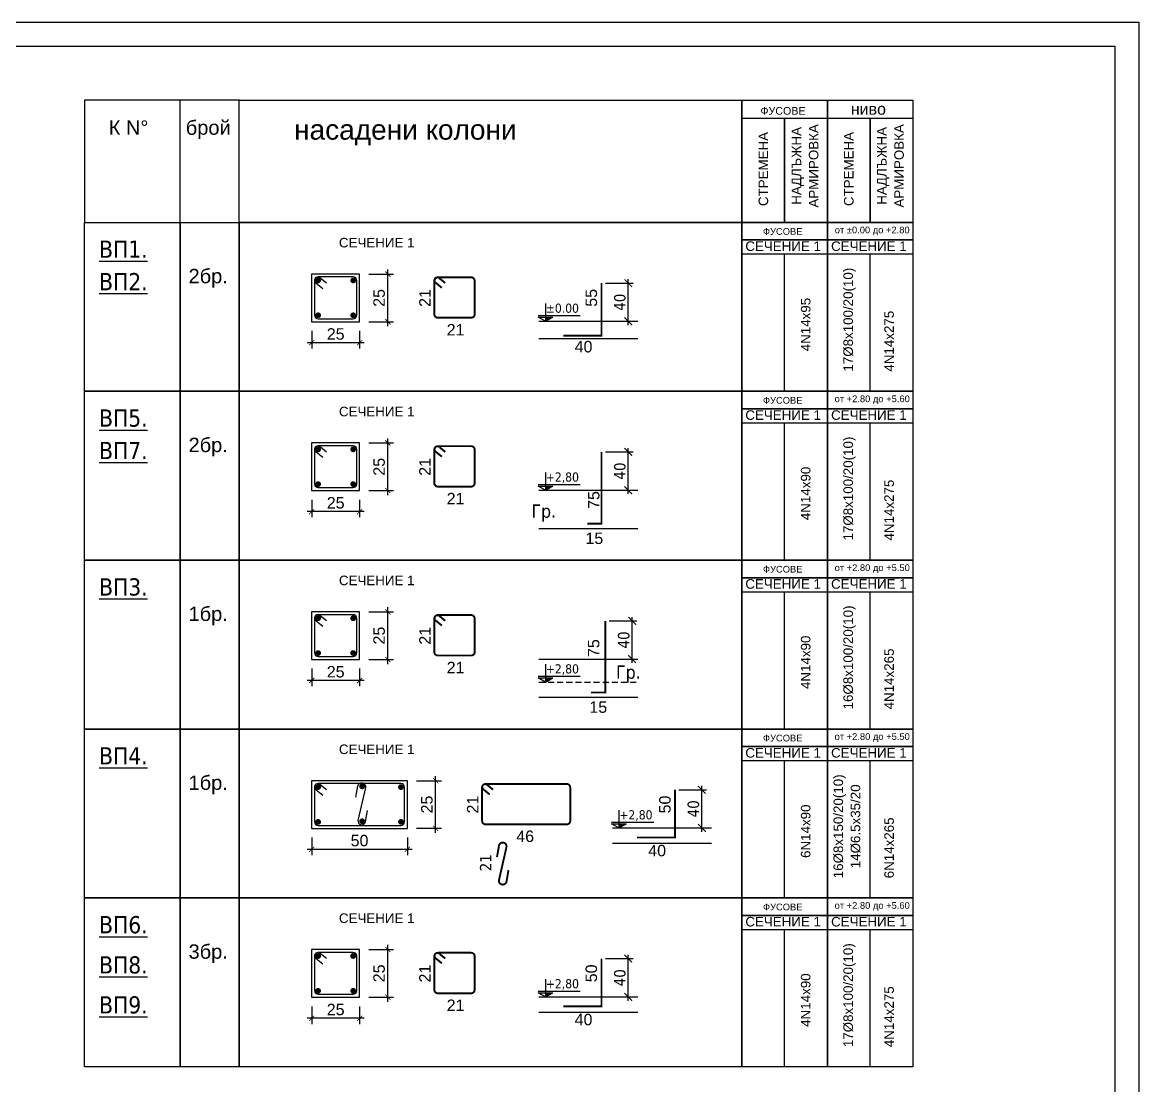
# Model space of a CAD drawing. Header units: millimetres. Extents: x 879 to 91735, y -13728 to 454.
# Drawn here: x 9394 to 10562, y -9217 to -8104 of the extents above; entities that cross this region are included whole.
import ezdxf
from ezdxf.enums import TextEntityAlignment as Align

# ---------------------------------------------------------------- set-up
doc = ezdxf.new("R2010")
doc.units = ezdxf.units.MM
doc.linetypes.add('HIDDEN', pattern=[9.525, 6.35, -3.175])
for name, color, linetype in [('k_arm', 40, 'Continuous'), ('k_dim gredi', 2, 'Continuous'), ('k_dim_arm', 54, 'Continuous'), ('k_gredi', 112, 'Continuous'), ('k_koloni', 30, 'Continuous'), ('k_nadpisi', 8, 'Continuous'), ('k_ramka', 3, 'Continuous'), ('k_sechenia', 3, 'Continuous')]:
    doc.layers.add(name, color=color, linetype=linetype)
doc.styles.add('ARIAL', font='ARIAL.TTF')
doc.styles.get("Standard").update_dxf_attribs({"font": 'TAHOMA.TTF'})
doc.dimstyles.new('k_', dxfattribs={"dimscale": 4, "dimtxt": 3, "dimasz": 2, "dimexe": 1.25, "dimexo": 1, "dimtad": 1, "dimdec": 1, "dimrnd": 0.5, "dimtxsty": 'Standard', "dimblk": 'ARCHTICK', "dimcen": 2.5, "dimdle": 1, "dimclrd": 8, "dimclre": 8, "dimclrt": 256, "dimadec": 1, "dimazin": 0, "dimtfac": 1, "dimtdec": 1, "dimtix": 1, "dimtmove": 0, "dimatfit": 3, "dimfxl": 0, "dimarcsym": 0})
doc.dimstyles.new('k_armx0.5', dxfattribs={"dimscale": 5, "dimtxt": 2.4, "dimasz": 1.125, "dimexe": 1.25, "dimexo": 1.2, "dimgap": 0.8, "dimtad": 1, "dimdec": 1, "dimlfac": 0.5, "dimrnd": 0.5, "dimtxsty": 'Standard', "dimblk": 'ARCHTICK', "dimcen": 2.5, "dimse1": 1, "dimse2": 1, "dimsd1": 1, "dimsd2": 1, "dimclrd": 9, "dimclre": 8, "dimclrt": 256, "dimadec": 1, "dimazin": 0, "dimtfac": 1, "dimtdec": 1, "dimtix": 1, "dimtofl": 0, "dimtmove": 2, "dimatfit": 3, "dimfxl": 0, "dimarcsym": 0})
doc.dimstyles.new('k_x0.5', dxfattribs={"dimscale": 4.8, "dimtxt": 2.5, "dimasz": 1.125, "dimexe": 1.25, "dimexo": 2, "dimtad": 1, "dimdec": 1, "dimlfac": 0.5, "dimrnd": 0.5, "dimtxsty": 'Standard', "dimblk": 'ARCHTICK', "dimcen": 2.5, "dimdle": 1, "dimclrd": 8, "dimclre": 9, "dimclrt": 256, "dimadec": 1, "dimazin": 0, "dimtfac": 1, "dimtdec": 1, "dimtix": 1, "dimtmove": 2, "dimatfit": 3, "dimfxl": 0, "dimarcsym": 0})

# ---------------------------------------------------------------- blocks, each defined once
blk = doc.blocks.new('_ARCHTICK')
at = {"color": 0, "linetype": 'ByBlock', "const_width": 0.15}
blk.add_lwpolyline([(-0.5, -0.5), (0.5, 0.5)], dxfattribs=at)
blk = doc.blocks.new('*D659')
at = {"layer": 'Defpoints', "color": 0}
for p in [(9696.5, -8417.3), (9746.7, -8417.3), (9696.5, -8439.3)]:
    blk.add_point(p, dxfattribs=at)
at = {"layer": 'k_dim gredi', "color": 9, "lineweight": -2}
for p, q in [((9696.5, -8426.9), (9696.5, -8445.3)), ((9746.7, -8426.9), (9746.7, -8445.3))]:
    blk.add_line(p, q, dxfattribs=at)
at = {"layer": 'k_dim gredi', "color": 8, "lineweight": -2}
blk.add_line((9751.5, -8439.3), (9691.7, -8439.3), dxfattribs=at)
at = {"layer": 'k_dim gredi', "color": 8, "lineweight": -2, "xscale": 5.399999999999999, "yscale": 5.399999999999999, "zscale": 5.399999999999999}
for p, rotation in [((9696.5, -8439.3), 180.0059858070448), ((9746.7, -8439.3), 0.005985807044748271)]:
    blk.add_blockref('_ARCHTICK', p, dxfattribs=dict(at, rotation=rotation))
at = {"layer": 'k_dim gredi', "insert": (9721.6, -8430.2), "char_height": 12, "attachment_point": 5, "rotation": 0.006, "style": 'ARIAL'}
blk.add_mtext('25', dxfattribs=at)
blk = doc.blocks.new('*D660')
at = {"layer": 'Defpoints', "color": 0}
for p in [(9824.8, -8412.2), (9824.8, -8417.1), (9867.1, -8412.2)]:
    blk.add_point(p, dxfattribs=at)
at = {"layer": 'k_dim_arm', "insert": (9847.1, -8425.7), "char_height": 12, "attachment_point": 5, "rotation": 0.006, "style": 'ARIAL'}
blk.add_mtext('21', dxfattribs=at)
blk = doc.blocks.new('*D661')
at = {"layer": 'Defpoints', "color": 0}
for p in [(9846.9, -8370.8), (9846.7, -8413.2), (9847, -8413.2)]:
    blk.add_point(p, dxfattribs=at)
at = {"layer": 'k_dim_arm', "insert": (9815, -8392.5), "char_height": 12, "attachment_point": 5, "rotation": 90, "style": 'ARIAL'}
blk.add_mtext('21', dxfattribs=at)
blk = doc.blocks.new('*D662')
at = {"layer": 'Defpoints', "color": 0}
for p in [(9746.7, -8367.4), (9776.2, -8367.4), (9746.7, -8417.3)]:
    blk.add_point(p, dxfattribs=at)
at = {"layer": 'k_dim gredi', "color": 8, "lineweight": -2}
blk.add_line((9776.2, -8422.1), (9776.2, -8362.6), dxfattribs=at)
at = {"layer": 'k_dim gredi', "color": 9, "lineweight": -2}
for p, q in [((9756.3, -8367.4), (9782.2, -8367.4)), ((9756.3, -8417.3), (9782.2, -8417.3))]:
    blk.add_line(p, q, dxfattribs=at)
at = {"layer": 'k_dim gredi', "color": 8, "lineweight": -2, "xscale": 5.399999999999999, "yscale": 5.399999999999999, "zscale": 5.399999999999999}
for p, rotation in [((9776.2, -8367.4), 90), ((9776.2, -8417.3), 270)]:
    blk.add_blockref('_ARCHTICK', p, dxfattribs=dict(at, rotation=rotation))
at = {"layer": 'k_dim gredi', "insert": (9767.1, -8392.4), "char_height": 12, "attachment_point": 5, "rotation": 90, "style": 'ARIAL'}
blk.add_mtext('25', dxfattribs=at)
blk = doc.blocks.new('*D663')
at = {"layer": 'Defpoints', "color": 0}
for p in [(9999.8, -8376.9), (9999.8, -8431.9), (9999.8, -8431.9)]:
    blk.add_point(p, dxfattribs=at)
at = {"layer": 'k_dim_arm', "insert": (9989.2, -8392.3), "char_height": 12, "attachment_point": 5, "rotation": 90, "style": 'ARIAL'}
blk.add_mtext('55', dxfattribs=at)
blk = doc.blocks.new('*D664')
at = {"layer": 'Defpoints', "color": 0}
for p in [(9959.8, -8431.9), (9999.8, -8431.9), (9999.8, -8431.9)]:
    blk.add_point(p, dxfattribs=at)
at = {"layer": 'k_dim_arm', "insert": (9981, -8443.5), "char_height": 12, "attachment_point": 5, "style": 'ARIAL'}
blk.add_mtext('40', dxfattribs=at)
blk = doc.blocks.new('*D665')
at = {"layer": 'Defpoints', "color": 0}
for p in [(9999.8, -8376.9), (10027.8, -8376.9), (9999.8, -8416.9)]:
    blk.add_point(p, dxfattribs=at)
at = {"layer": 'k_dim_arm', "color": 8, "lineweight": -2}
for p, q in [((10027.8, -8420.9), (10027.8, -8372.9)), ((10003.8, -8376.9), (10032.8, -8376.9)), ((10003.8, -8416.9), (10032.8, -8416.9))]:
    blk.add_line(p, q, dxfattribs=at)
at = {"layer": 'k_dim_arm', "color": 8, "lineweight": -2, "xscale": 8, "yscale": 8, "zscale": 8}
for p, rotation in [((10027.8, -8376.9), 90), ((10027.8, -8416.9), 270)]:
    blk.add_blockref('_ARCHTICK', p, dxfattribs=dict(at, rotation=rotation))
at = {"layer": 'k_dim_arm', "insert": (10019, -8396.9), "char_height": 12, "attachment_point": 5, "rotation": 90}
blk.add_mtext('40', dxfattribs=at)
blk = doc.blocks.new('kota_v')
at = {"color": 0}
for p, q in [((0, 23.2), (0, 0)), ((-9.7, 7.5), (45.4, 7.5)), ((0, 0), (-9.7, 5.4)), ((-9.7, 5.4), (9.7, 5.4)), ((0, 0), (9.7, 5.4))]:
    blk.add_line(p, q, dxfattribs=at)
blk.add_solid([(0, 5.4), (9.7, 5.4), (0, 0)], dxfattribs=at)
blk.add_attdef('KOTA_V', (4.1, 11.2), '', height=12, dxfattribs=at)
blk = doc.blocks.new('*D666')
at = {"layer": 'Defpoints', "color": 0}
for p in [(9696.5, -8594), (9746.7, -8594), (9696.5, -8616)]:
    blk.add_point(p, dxfattribs=at)
at = {"layer": 'k_dim gredi', "color": 9, "lineweight": -2}
for p, q in [((9696.5, -8603.6), (9696.5, -8622)), ((9746.7, -8603.6), (9746.7, -8622))]:
    blk.add_line(p, q, dxfattribs=at)
at = {"layer": 'k_dim gredi', "color": 8, "lineweight": -2}
blk.add_line((9751.5, -8616), (9691.7, -8616), dxfattribs=at)
at = {"layer": 'k_dim gredi', "color": 8, "lineweight": -2, "xscale": 5.399999999999999, "yscale": 5.399999999999999, "zscale": 5.399999999999999}
for p, rotation in [((9696.5, -8616), 180.0059858070448), ((9746.7, -8616), 0.005985807044748271)]:
    blk.add_blockref('_ARCHTICK', p, dxfattribs=dict(at, rotation=rotation))
at = {"layer": 'k_dim gredi', "insert": (9721.6, -8606.9), "char_height": 12, "attachment_point": 5, "rotation": 0.006, "style": 'ARIAL'}
blk.add_mtext('25', dxfattribs=at)
blk = doc.blocks.new('*D667')
at = {"layer": 'Defpoints', "color": 0}
for p in [(9824.8, -8588.9), (9824.8, -8593.9), (9867.1, -8588.9)]:
    blk.add_point(p, dxfattribs=at)
at = {"layer": 'k_dim_arm', "insert": (9847.1, -8602.4), "char_height": 12, "attachment_point": 5, "rotation": 0.006, "style": 'ARIAL'}
blk.add_mtext('21', dxfattribs=at)
blk = doc.blocks.new('*D668')
at = {"layer": 'Defpoints', "color": 0}
for p in [(9846.9, -8547.5), (9846.7, -8589.9), (9847, -8589.9)]:
    blk.add_point(p, dxfattribs=at)
at = {"layer": 'k_dim_arm', "insert": (9815, -8569.2), "char_height": 12, "attachment_point": 5, "rotation": 90, "style": 'ARIAL'}
blk.add_mtext('21', dxfattribs=at)
blk = doc.blocks.new('*D669')
at = {"layer": 'Defpoints', "color": 0}
for p in [(9746.7, -8544.2), (9776.2, -8544.2), (9746.7, -8594)]:
    blk.add_point(p, dxfattribs=at)
at = {"layer": 'k_dim gredi', "color": 8, "lineweight": -2}
blk.add_line((9776.2, -8598.8), (9776.2, -8539.4), dxfattribs=at)
at = {"layer": 'k_dim gredi', "color": 9, "lineweight": -2}
for p, q in [((9756.3, -8544.2), (9782.2, -8544.2)), ((9756.3, -8594), (9782.2, -8594))]:
    blk.add_line(p, q, dxfattribs=at)
at = {"layer": 'k_dim gredi', "color": 8, "lineweight": -2, "xscale": 5.399999999999999, "yscale": 5.399999999999999, "zscale": 5.399999999999999}
for p, rotation in [((9776.2, -8544.2), 90), ((9776.2, -8594), 270)]:
    blk.add_blockref('_ARCHTICK', p, dxfattribs=dict(at, rotation=rotation))
at = {"layer": 'k_dim gredi', "insert": (9767.1, -8569.1), "char_height": 12, "attachment_point": 5, "rotation": 90, "style": 'ARIAL'}
blk.add_mtext('25', dxfattribs=at)
blk = doc.blocks.new('*D670')
at = {"layer": 'Defpoints', "color": 0}
for p in [(9999.8, -8553.6), (9999.8, -8628.6), (9999.8, -8628.6)]:
    blk.add_point(p, dxfattribs=at)
at = {"layer": 'k_dim_arm', "insert": (9991.7, -8603.9), "char_height": 12, "attachment_point": 5, "rotation": 90, "style": 'ARIAL'}
blk.add_mtext('75', dxfattribs=at)
blk = doc.blocks.new('*D671')
at = {"layer": 'Defpoints', "color": 0}
for p in [(9999.8, -8553.6), (10027.8, -8553.6), (9999.8, -8593.6)]:
    blk.add_point(p, dxfattribs=at)
at = {"layer": 'k_dim_arm', "color": 8, "lineweight": -2}
for p, q in [((10027.8, -8597.6), (10027.8, -8549.6)), ((10003.8, -8553.6), (10032.8, -8553.6)), ((10003.8, -8593.6), (10032.8, -8593.6))]:
    blk.add_line(p, q, dxfattribs=at)
at = {"layer": 'k_dim_arm', "color": 8, "lineweight": -2, "xscale": 8, "yscale": 8, "zscale": 8}
for p, rotation in [((10027.8, -8553.6), 90), ((10027.8, -8593.6), 270)]:
    blk.add_blockref('_ARCHTICK', p, dxfattribs=dict(at, rotation=rotation))
at = {"layer": 'k_dim_arm', "insert": (10019, -8573.6), "char_height": 12, "attachment_point": 5, "rotation": 90}
blk.add_mtext('40', dxfattribs=at)
blk = doc.blocks.new('*D672')
at = {"layer": 'Defpoints', "color": 0}
for p in [(9984.8, -8628.6), (9999.8, -8628.6), (9999.8, -8649.8)]:
    blk.add_point(p, dxfattribs=at)
at = {"layer": 'k_dim_arm', "insert": (9992.3, -8644), "char_height": 12, "attachment_point": 5, "style": 'ARIAL'}
blk.add_mtext('15', dxfattribs=at)
blk = doc.blocks.new('*D673')
at = {"layer": 'Defpoints', "color": 0}
for p in [(9696.5, -8770.8), (9746.7, -8770.8), (9696.5, -8792.8)]:
    blk.add_point(p, dxfattribs=at)
at = {"layer": 'k_dim gredi', "color": 9, "lineweight": -2}
for p, q in [((9696.5, -8780.4), (9696.5, -8798.8)), ((9746.7, -8780.4), (9746.7, -8798.8))]:
    blk.add_line(p, q, dxfattribs=at)
at = {"layer": 'k_dim gredi', "color": 8, "lineweight": -2}
blk.add_line((9751.5, -8792.8), (9691.7, -8792.8), dxfattribs=at)
at = {"layer": 'k_dim gredi', "color": 8, "lineweight": -2, "xscale": 5.399999999999999, "yscale": 5.399999999999999, "zscale": 5.399999999999999}
for p, rotation in [((9696.5, -8792.8), 180.0059858070448), ((9746.7, -8792.8), 0.005985807044748271)]:
    blk.add_blockref('_ARCHTICK', p, dxfattribs=dict(at, rotation=rotation))
at = {"layer": 'k_dim gredi', "insert": (9721.6, -8783.7), "char_height": 12, "attachment_point": 5, "rotation": 0.006, "style": 'ARIAL'}
blk.add_mtext('25', dxfattribs=at)
blk = doc.blocks.new('*D674')
at = {"layer": 'Defpoints', "color": 0}
for p in [(9824.8, -8765.7), (9824.8, -8770.6), (9867.1, -8765.7)]:
    blk.add_point(p, dxfattribs=at)
at = {"layer": 'k_dim_arm', "insert": (9847.1, -8779.2), "char_height": 12, "attachment_point": 5, "rotation": 0.006, "style": 'ARIAL'}
blk.add_mtext('21', dxfattribs=at)
blk = doc.blocks.new('*D675')
at = {"layer": 'Defpoints', "color": 0}
for p in [(9846.9, -8724.3), (9846.7, -8766.7), (9847, -8766.7)]:
    blk.add_point(p, dxfattribs=at)
at = {"layer": 'k_dim_arm', "insert": (9815, -8746), "char_height": 12, "attachment_point": 5, "rotation": 90, "style": 'ARIAL'}
blk.add_mtext('21', dxfattribs=at)
blk = doc.blocks.new('*D676')
at = {"layer": 'Defpoints', "color": 0}
for p in [(9746.7, -8720.9), (9776.2, -8720.9), (9746.7, -8770.8)]:
    blk.add_point(p, dxfattribs=at)
at = {"layer": 'k_dim gredi', "color": 9, "lineweight": -2}
for p, q in [((9756.3, -8720.9), (9782.2, -8720.9)), ((9756.3, -8770.8), (9782.2, -8770.8))]:
    blk.add_line(p, q, dxfattribs=at)
at = {"layer": 'k_dim gredi', "color": 8, "lineweight": -2}
blk.add_line((9776.2, -8775.6), (9776.2, -8716.1), dxfattribs=at)
at = {"layer": 'k_dim gredi', "color": 8, "lineweight": -2, "xscale": 5.399999999999999, "yscale": 5.399999999999999, "zscale": 5.399999999999999}
for p, rotation in [((9776.2, -8720.9), 90), ((9776.2, -8770.8), 270)]:
    blk.add_blockref('_ARCHTICK', p, dxfattribs=dict(at, rotation=rotation))
at = {"layer": 'k_dim gredi', "insert": (9767.1, -8745.8), "char_height": 12, "attachment_point": 5, "rotation": 90, "style": 'ARIAL'}
blk.add_mtext('25', dxfattribs=at)
blk = doc.blocks.new('*D677')
at = {"layer": 'Defpoints', "color": 0}
for p in [(9696.5, -8947.5), (9796.7, -8947.5), (9696.5, -8969.5)]:
    blk.add_point(p, dxfattribs=at)
at = {"layer": 'k_dim gredi', "color": 9, "lineweight": -2}
for p, q in [((9696.5, -8957.1), (9696.5, -8975.5)), ((9796.7, -8957.1), (9796.7, -8975.5))]:
    blk.add_line(p, q, dxfattribs=at)
at = {"layer": 'k_dim gredi', "color": 8, "lineweight": -2}
blk.add_line((9801.5, -8969.5), (9691.7, -8969.5), dxfattribs=at)
at = {"layer": 'k_dim gredi', "color": 8, "lineweight": -2, "xscale": 5.399999999999999, "yscale": 5.399999999999999, "zscale": 5.399999999999999}
for p, rotation in [((9696.5, -8969.5), 180.0059858070448), ((9796.7, -8969.5), 0.005985807044748271)]:
    blk.add_blockref('_ARCHTICK', p, dxfattribs=dict(at, rotation=rotation))
at = {"layer": 'k_dim gredi', "insert": (9746.6, -8960.4), "char_height": 12, "attachment_point": 5, "rotation": 0.006, "style": 'ARIAL'}
blk.add_mtext('50', dxfattribs=at)
blk = doc.blocks.new('*D678')
at = {"layer": 'Defpoints', "color": 0}
for p in [(9874.8, -8942.4), (9874.8, -8947.4), (9967.1, -8942.4)]:
    blk.add_point(p, dxfattribs=at)
at = {"layer": 'k_dim_arm', "insert": (9919.9, -8955.9), "char_height": 12, "attachment_point": 5, "rotation": 0.006, "style": 'ARIAL'}
blk.add_mtext('46', dxfattribs=at)
blk = doc.blocks.new('*D679')
at = {"layer": 'Defpoints', "color": 0}
for p in [(9896.9, -8901), (9896.7, -8943.4), (9897, -8943.4)]:
    blk.add_point(p, dxfattribs=at)
at = {"layer": 'k_dim_arm', "insert": (9865, -8922.7), "char_height": 12, "attachment_point": 5, "rotation": 90, "style": 'ARIAL'}
blk.add_mtext('21', dxfattribs=at)
blk = doc.blocks.new('*D680')
at = {"layer": 'Defpoints', "color": 0}
for p in [(9796.7, -8897.7), (9826.2, -8897.7), (9796.7, -8947.5)]:
    blk.add_point(p, dxfattribs=at)
at = {"layer": 'k_dim gredi', "color": 9, "lineweight": -2}
for p, q in [((9806.3, -8897.7), (9832.2, -8897.7)), ((9806.3, -8947.5), (9832.2, -8947.5))]:
    blk.add_line(p, q, dxfattribs=at)
at = {"layer": 'k_dim gredi', "color": 8, "lineweight": -2}
blk.add_line((9826.2, -8952.3), (9826.2, -8892.9), dxfattribs=at)
at = {"layer": 'k_dim gredi', "color": 8, "lineweight": -2, "xscale": 5.399999999999999, "yscale": 5.399999999999999, "zscale": 5.399999999999999}
for p, rotation in [((9826.2, -8897.7), 90), ((9826.2, -8947.5), 270)]:
    blk.add_blockref('_ARCHTICK', p, dxfattribs=dict(at, rotation=rotation))
at = {"layer": 'k_dim gredi', "insert": (9817.1, -8922.6), "char_height": 12, "attachment_point": 5, "rotation": 90, "style": 'ARIAL'}
blk.add_mtext('25', dxfattribs=at)
blk = doc.blocks.new('*D681')
at = {"layer": 'Defpoints', "color": 0}
for p in [(10076.8, -8907.1), (10076.8, -8957.1), (10076.8, -8957.1)]:
    blk.add_point(p, dxfattribs=at)
at = {"layer": 'k_dim_arm', "insert": (10066.2, -8922.6), "char_height": 12, "attachment_point": 5, "rotation": 90, "style": 'ARIAL'}
blk.add_mtext('50', dxfattribs=at)
blk = doc.blocks.new('*D682')
at = {"layer": 'Defpoints', "color": 0}
for p in [(10036.8, -8957.1), (10076.8, -8957.1), (10076.8, -8957.1)]:
    blk.add_point(p, dxfattribs=at)
at = {"layer": 'k_dim_arm', "insert": (10058, -8970.9), "char_height": 12, "attachment_point": 5, "style": 'ARIAL'}
blk.add_mtext('40', dxfattribs=at)
blk = doc.blocks.new('*D683')
at = {"layer": 'Defpoints', "color": 0}
for p in [(10076.8, -8907.1), (10104.8, -8907.1), (10076.8, -8947.1)]:
    blk.add_point(p, dxfattribs=at)
at = {"layer": 'k_dim_arm', "color": 8, "lineweight": -2}
for p, q in [((10080.8, -8907.1), (10109.8, -8907.1)), ((10104.8, -8951.1), (10104.8, -8903.1)), ((10080.8, -8947.1), (10109.8, -8947.1))]:
    blk.add_line(p, q, dxfattribs=at)
at = {"layer": 'k_dim_arm', "color": 8, "lineweight": -2, "xscale": 8, "yscale": 8, "zscale": 8}
for p, rotation in [((10104.8, -8907.1), 90), ((10104.8, -8947.1), 270)]:
    blk.add_blockref('_ARCHTICK', p, dxfattribs=dict(at, rotation=rotation))
at = {"layer": 'k_dim_arm', "insert": (10096, -8927.1), "char_height": 12, "attachment_point": 5, "rotation": 90}
blk.add_mtext('40', dxfattribs=at)
blk = doc.blocks.new('*D684')
at = {"layer": 'Defpoints', "color": 0}
for p in [(9888.7, -8962.4), (9896.8, -8962.4), (9893.2, -9004.7)]:
    blk.add_point(p, dxfattribs=at)
at = {"layer": 'k_dim_arm', "insert": (9878.6, -8983.5), "char_height": 12, "attachment_point": 5, "rotation": 90}
blk.add_mtext('21', dxfattribs=at)
blk = doc.blocks.new('*D685')
at = {"layer": 'Defpoints', "color": 0}
for p in [(9696.5, -9124.3), (9746.7, -9124.3), (9696.5, -9146.3)]:
    blk.add_point(p, dxfattribs=at)
at = {"layer": 'k_dim gredi', "color": 9, "lineweight": -2}
for p, q in [((9696.5, -9133.9), (9696.5, -9152.3)), ((9746.7, -9133.9), (9746.7, -9152.3))]:
    blk.add_line(p, q, dxfattribs=at)
at = {"layer": 'k_dim gredi', "color": 8, "lineweight": -2}
blk.add_line((9751.5, -9146.3), (9691.7, -9146.3), dxfattribs=at)
at = {"layer": 'k_dim gredi', "color": 8, "lineweight": -2, "xscale": 5.399999999999999, "yscale": 5.399999999999999, "zscale": 5.399999999999999}
for p, rotation in [((9696.5, -9146.3), 180.0059858070448), ((9746.7, -9146.3), 0.005985807044748271)]:
    blk.add_blockref('_ARCHTICK', p, dxfattribs=dict(at, rotation=rotation))
at = {"layer": 'k_dim gredi', "insert": (9721.6, -9137.2), "char_height": 12, "attachment_point": 5, "rotation": 0.006, "style": 'ARIAL'}
blk.add_mtext('25', dxfattribs=at)
blk = doc.blocks.new('*D686')
at = {"layer": 'Defpoints', "color": 0}
for p in [(9824.8, -9119.2), (9867.1, -9119.1), (9824.8, -9124.1)]:
    blk.add_point(p, dxfattribs=at)
at = {"layer": 'k_dim_arm', "insert": (9847.1, -9132.7), "char_height": 12, "attachment_point": 5, "rotation": 0.006, "style": 'ARIAL'}
blk.add_mtext('21', dxfattribs=at)
blk = doc.blocks.new('*D687')
at = {"layer": 'Defpoints', "color": 0}
for p in [(9846.9, -9077.8), (9846.7, -9120.2), (9847, -9120.2)]:
    blk.add_point(p, dxfattribs=at)
at = {"layer": 'k_dim_arm', "insert": (9815, -9099.5), "char_height": 12, "attachment_point": 5, "rotation": 90, "style": 'ARIAL'}
blk.add_mtext('21', dxfattribs=at)
blk = doc.blocks.new('*D688')
at = {"layer": 'Defpoints', "color": 0}
for p in [(9746.7, -9074.4), (9776.2, -9074.4), (9746.7, -9124.3)]:
    blk.add_point(p, dxfattribs=at)
at = {"layer": 'k_dim gredi', "color": 9, "lineweight": -2}
for p, q in [((9756.3, -9074.4), (9782.2, -9074.4)), ((9756.3, -9124.3), (9782.2, -9124.3))]:
    blk.add_line(p, q, dxfattribs=at)
at = {"layer": 'k_dim gredi', "color": 8, "lineweight": -2}
blk.add_line((9776.2, -9129.1), (9776.2, -9069.6), dxfattribs=at)
at = {"layer": 'k_dim gredi', "color": 8, "lineweight": -2, "xscale": 5.399999999999999, "yscale": 5.399999999999999, "zscale": 5.399999999999999}
for p, rotation in [((9776.2, -9074.4), 90), ((9776.2, -9124.3), 270)]:
    blk.add_blockref('_ARCHTICK', p, dxfattribs=dict(at, rotation=rotation))
at = {"layer": 'k_dim gredi', "insert": (9767.1, -9099.3), "char_height": 12, "attachment_point": 5, "rotation": 90, "style": 'ARIAL'}
blk.add_mtext('25', dxfattribs=at)
blk = doc.blocks.new('*D689')
at = {"layer": 'Defpoints', "color": 0}
for p in [(9999.8, -9083.9), (9999.8, -9133.9), (9999.8, -9133.9)]:
    blk.add_point(p, dxfattribs=at)
at = {"layer": 'k_dim_arm', "insert": (9989.2, -9099.3), "char_height": 12, "attachment_point": 5, "rotation": 90, "style": 'ARIAL'}
blk.add_mtext('50', dxfattribs=at)
blk = doc.blocks.new('*D690')
at = {"layer": 'Defpoints', "color": 0}
for p in [(9959.8, -9133.9), (9999.8, -9133.9), (9999.8, -9133.9)]:
    blk.add_point(p, dxfattribs=at)
at = {"layer": 'k_dim_arm', "insert": (9981, -9147.7), "char_height": 12, "attachment_point": 5, "style": 'ARIAL'}
blk.add_mtext('40', dxfattribs=at)
blk = doc.blocks.new('*D691')
at = {"layer": 'Defpoints', "color": 0}
for p in [(9999.8, -9083.9), (10027.8, -9083.9), (9999.8, -9123.9)]:
    blk.add_point(p, dxfattribs=at)
at = {"layer": 'k_dim_arm', "color": 8, "lineweight": -2}
for p, q in [((10003.8, -9083.9), (10032.8, -9083.9)), ((10027.8, -9127.9), (10027.8, -9079.9)), ((10003.8, -9123.9), (10032.8, -9123.9))]:
    blk.add_line(p, q, dxfattribs=at)
at = {"layer": 'k_dim_arm', "color": 8, "lineweight": -2, "xscale": 8, "yscale": 8, "zscale": 8}
for p, rotation in [((10027.8, -9083.9), 90), ((10027.8, -9123.9), 270)]:
    blk.add_blockref('_ARCHTICK', p, dxfattribs=dict(at, rotation=rotation))
at = {"layer": 'k_dim_arm', "insert": (10019, -9103.9), "char_height": 12, "attachment_point": 5, "rotation": 90}
blk.add_mtext('40', dxfattribs=at)
blk = doc.blocks.new('*D702')
at = {"layer": 'Defpoints', "color": 0}
for p in [(10003.9, -8730.4), (10003.9, -8805.4), (10003.9, -8805.4)]:
    blk.add_point(p, dxfattribs=at)
at = {"layer": 'k_dim_arm', "insert": (9991.6, -8758.9), "char_height": 12, "attachment_point": 5, "rotation": 90, "style": 'ARIAL'}
blk.add_mtext('75', dxfattribs=at)
blk = doc.blocks.new('*D703')
at = {"layer": 'Defpoints', "color": 0}
for p in [(10003.9, -8730.4), (10031.9, -8730.4), (10003.9, -8770.4)]:
    blk.add_point(p, dxfattribs=at)
at = {"layer": 'k_dim_arm', "color": 8, "lineweight": -2}
for p, q in [((10031.9, -8774.4), (10031.9, -8726.4)), ((10007.9, -8730.4), (10036.9, -8730.4)), ((10007.9, -8770.4), (10036.9, -8770.4))]:
    blk.add_line(p, q, dxfattribs=at)
at = {"layer": 'k_dim_arm', "color": 8, "lineweight": -2, "xscale": 8, "yscale": 8, "zscale": 8}
for p, rotation in [((10031.9, -8730.4), 90), ((10031.9, -8770.4), 270)]:
    blk.add_blockref('_ARCHTICK', p, dxfattribs=dict(at, rotation=rotation))
at = {"layer": 'k_dim_arm', "insert": (10023.1, -8750.4), "char_height": 12, "attachment_point": 5, "rotation": 90}
blk.add_mtext('40', dxfattribs=at)
blk = doc.blocks.new('*D704')
at = {"layer": 'Defpoints', "color": 0}
for p in [(9988.9, -8805.4), (10003.9, -8805.4), (10003.9, -8826.6)]:
    blk.add_point(p, dxfattribs=at)
at = {"layer": 'k_dim_arm', "insert": (9996.4, -8820.7), "char_height": 12, "attachment_point": 5, "style": 'ARIAL'}
blk.add_mtext('15', dxfattribs=at)

msp = doc.modelspace()

# ---------------------------------------------------------------- linework, layer by layer
at = {"layer": 'k_arm', "color": 2}
for points in [[(9743.715, -8410.424), (9743.701, -8374.179, 0.41421356), (9739.951, -8370.429), (9703.217, -8370.434, 0.41421357), (9699.468, -8374.185), (9699.482, -8410.43, 0.41421356), (9703.232, -8414.179), (9739.966, -8414.174, 0.41421356)], [(9743.715, -8587.17), (9743.701, -8550.925, 0.41421356), (9739.951, -8547.176), (9703.217, -8547.181, 0.41421357), (9699.468, -8550.931), (9699.482, -8587.176, 0.41421356), (9703.232, -8590.926), (9739.966, -8590.921, 0.41421356)], [(9743.715, -8763.917), (9743.701, -8727.672, 0.41421356), (9739.951, -8723.923), (9703.217, -8723.927, 0.41421357), (9699.468, -8727.678), (9699.482, -8763.923, 0.41421356), (9703.232, -8767.672), (9739.966, -8767.667, 0.41421356)], [(9793.715, -8940.663), (9793.701, -8904.419, 0.41421356), (9789.951, -8900.669), (9703.217, -8900.674, 0.41421357), (9699.468, -8904.425), (9699.482, -8940.669, 0.41421356), (9703.232, -8944.419), (9789.966, -8944.414, 0.41421356)], [(9743.715, -9117.41), (9743.701, -9081.165, 0.41421356), (9739.951, -9077.416), (9703.217, -9077.421, 0.41421357), (9699.468, -9081.171), (9699.482, -9117.416, 0.41421356), (9703.232, -9121.165), (9739.966, -9121.16, 0.41421356)]]:
    msp.add_lwpolyline(points, format="xyb", close=True, dxfattribs=at)
for points in [[(9711.932, -8376.922), (9705.476, -8371.67, 1.17379325), (9701.277, -8376.904), (9708.004, -8382.413)], [(9711.932, -8553.669), (9705.476, -8548.417, 1.17379325), (9701.277, -8553.651), (9708.004, -8559.159)], [(9711.932, -8730.415), (9705.476, -8725.163, 1.17379325), (9701.277, -8730.397), (9708.004, -8735.906)], [(9711.932, -8907.162), (9705.476, -8901.91, 1.17379325), (9701.277, -8907.144), (9708.004, -8912.652)], [(9742.855, -8915.071), (9744.939, -8903.254, -0.41421356), (9749.573, -8900.009, -0.41421356), (9752.818, -8904.643), (9744.939, -8939.254, 0.41421356), (9748.184, -8943.887, 0.41421356), (9752.818, -8940.643), (9754.901, -8928.825)], [(9711.932, -9083.909), (9705.476, -9078.657, 1.17379325), (9701.277, -9083.891), (9708.004, -9089.399)]]:
    msp.add_lwpolyline(points, format="xyb", dxfattribs=at)
for points, const_width in [([(9701.74, -8374.151, -1), (9704.74, -8374.15, -1)], 3), ([(9741.446, -8374.137, 1), (9738.446, -8374.139, 1)], 3), ([(9867.068, -8409.424), (9867.054, -8374.526, 0.41421356), (9863.303, -8370.776), (9828.57, -8370.781, 0.41421356), (9824.82, -8374.532), (9824.834, -8409.43, 0.41421356), (9828.585, -8413.179), (9863.318, -8413.174, 0.41421356)], 2), ([(9701.746, -8410.568, 1), (9704.746, -8410.568, 1)], 3), ([(9741.452, -8410.568, -1), (9738.452, -8410.568, -1)], 3), ([(9701.74, -8550.897, -1), (9704.74, -8550.897, -1)], 3), ([(9741.446, -8550.884, 1), (9738.446, -8550.885, 1)], 3), ([(9867.068, -8586.17), (9867.054, -8551.272, 0.41421356), (9863.303, -8547.523), (9828.57, -8547.528, 0.41421356), (9824.82, -8551.278), (9824.834, -8586.176, 0.41421356), (9828.585, -8589.926), (9863.318, -8589.921, 0.41421356)], 2), ([(9701.746, -8587.314, 1), (9704.746, -8587.314, 1)], 3), ([(9741.452, -8587.314, -1), (9738.452, -8587.314, -1)], 3), ([(9701.74, -8727.644, -1), (9704.74, -8727.643, -1)], 3), ([(9741.446, -8727.631, 1), (9738.446, -8727.632, 1)], 3), ([(9867.068, -8762.917), (9867.054, -8728.019, 0.41421356), (9863.303, -8724.269), (9828.57, -8724.274, 0.41421356), (9824.82, -8728.025), (9824.834, -8762.923, 0.41421356), (9828.585, -8766.672), (9863.318, -8766.667, 0.41421356)], 2), ([(9701.746, -8764.061, 1), (9704.746, -8764.061, 1)], 3), ([(9741.452, -8764.061, -1), (9738.452, -8764.061, -1)], 3), ([(9701.74, -8904.39, -1), (9704.74, -8904.39, -1)], 3), ([(9750.793, -8903.681, 1), (9747.793, -8903.682, 1)], 3), ([(9791.446, -8904.377, 1), (9788.446, -8904.378, 1)], 3), ([(9967.068, -8939.663), (9967.054, -8904.765, 0.41421356), (9963.303, -8901.016), (9878.57, -8901.021, 0.41421356), (9874.82, -8904.771), (9874.834, -8939.669, 0.41421356), (9878.585, -8943.419), (9963.318, -8943.414, 0.41421356)], 2), ([(9701.746, -8940.808, 1), (9704.746, -8940.807, 1)], 3), ([(9750.799, -8940.111, -1), (9747.799, -8940.111, -1)], 3), ([(9791.452, -8940.808, -1), (9788.452, -8940.807, -1)], 3), ([(9867.068, -9116.41), (9867.054, -9081.512, 0.41421356), (9863.303, -9077.763), (9828.57, -9077.767, 0.41421356), (9824.82, -9081.518), (9824.834, -9116.416, 0.41421356), (9828.585, -9120.165), (9863.318, -9120.16, 0.41421356)], 2), ([(9701.74, -9081.137, -1), (9704.74, -9081.136, -1)], 3), ([(9741.446, -9081.124, 1), (9738.446, -9081.125, 1)], 3), ([(9701.746, -9117.554, 1), (9704.746, -9117.554, 1)], 3), ([(9741.452, -9117.554, -1), (9738.452, -9117.554, -1)], 3)]:
    msp.add_lwpolyline(points, format="xyb", close=True, dxfattribs=dict(at, const_width=const_width))
at = {"layer": 'k_arm', "color": 2, "const_width": 2}
for points in [[(9836.289, -8376.81), (9830.42, -8372.036, 1.17379325), (9826.603, -8376.794), (9832.719, -8381.801)], [(9836.289, -8553.557), (9830.42, -8548.782, 1.17379325), (9826.603, -8553.54), (9832.719, -8558.548)], [(9836.289, -8730.303), (9830.42, -8725.529, 1.17379325), (9826.603, -8730.287), (9832.719, -8735.295)], [(9886.289, -8907.05), (9880.42, -8902.275, 1.17379325), (9876.603, -8907.034), (9882.719, -8912.041)], [(9890.416, -8977.51), (9892.5, -8965.692, -0.41421356), (9897.133, -8962.448, -0.41421356), (9900.378, -8967.081), (9892.5, -9001.692, 0.41421356), (9895.744, -9006.326, 0.41421356), (9900.378, -9003.081), (9902.462, -8991.264)], [(9836.289, -9083.796), (9830.42, -9079.022, 1.17379325), (9826.603, -9083.78), (9832.719, -9088.788)]]:
    msp.add_lwpolyline(points, format="xyb", dxfattribs=at)
for points in [[(9959.829, -8431.898), (9999.829, -8431.898), (9999.829, -8376.898)], [(9999.829, -8553.644), (9999.829, -8628.644), (9984.829, -8628.644)], [(10003.92, -8730.391), (10003.92, -8805.391), (9988.92, -8805.391)], [(10036.812, -8957.137), (10076.812, -8957.137), (10076.812, -8907.137)], [(9959.829, -9133.884), (9999.829, -9133.884), (9999.829, -9083.884)]]:
    msp.add_lwpolyline(points, dxfattribs=at)
at = {"layer": 'k_dim_arm'}
for p, q in [((9934.366, -8416.898), (10037.828, -8416.898)), ((9934.366, -8434.898), (10037.828, -8434.898)), ((9934.366, -8593.644), (10037.828, -8593.644)), ((9934.366, -8633.644), (10037.828, -8633.644)), ((9934.366, -8770.391), (10037.828, -8770.391)), ((9934.366, -8810.391), (10037.828, -8810.391)), ((10011.349, -8947.137), (10114.811, -8947.137)), ((10011.349, -8963.137), (10114.811, -8963.137)), ((9934.366, -9123.884), (10037.828, -9123.884)), ((9934.366, -9139.884), (10037.828, -9139.884))]:
    msp.add_line(p, q, dxfattribs=at)
at = {"layer": 'k_dim_arm', "linetype": 'HIDDEN'}
msp.add_line((9934.366, -8794.391), (10037.828, -8794.391), dxfattribs=at)
at = {"layer": 'k_nadpisi'}
for p, q in [((10146.763, -8204.227), (10191.449, -8204.227)), ((10191.449, -8204.227), (10236.136, -8204.227)), ((10191.449, -8204.227), (10191.449, -8314.114)), ((10191.449, -8313.378), (10191.449, -8204.227)), ((10236.136, -8204.227), (10280.822, -8204.227)), ((10280.822, -8204.227), (10280.822, -8313.378)), ((10280.822, -8204.227), (10325.508, -8204.227)), ((10280.822, -8313.378), (10280.822, -8204.227)), ((10325.508, -8346.721), (10146.763, -8346.721)), ((10191.449, -8490.125), (10191.449, -8346.721)), ((10280.822, -8490.125), (10280.822, -8346.721)), ((10325.508, -8523.467), (10146.763, -8523.467)), ((10191.449, -8666.872), (10191.449, -8523.467)), ((10280.822, -8666.872), (10280.822, -8523.467)), ((10325.508, -8700.214), (10146.763, -8700.214)), ((10191.449, -8843.618), (10191.449, -8700.214)), ((10280.822, -8843.618), (10280.822, -8700.214)), ((10325.508, -8876.96), (10146.763, -8876.96)), ((10191.449, -9020.365), (10191.449, -8876.96)), ((10280.822, -9020.365), (10280.822, -8876.96)), ((10325.508, -9053.707), (10146.763, -9053.707)), ((10191.449, -9197.111), (10191.449, -9053.707)), ((10280.822, -9197.111), (10280.822, -9053.707))]:
    msp.add_line(p, q, dxfattribs=at)
for points in [[(9458.729, -8313.378), (9620.608, -8313.378), (9620.608, -8185.492), (9458.729, -8185.492)], [(9458.729, -8313.378), (9558.965, -8313.378), (9558.965, -8185.492), (9458.729, -8185.492)], [(9620.608, -8185.492), (10146.763, -8185.492), (10146.763, -8313.378), (9620.608, -8313.378)], [(10236.136, -8313.378), (10146.763, -8313.378), (10146.763, -8185.492), (10236.136, -8185.492)], [(10325.508, -8313.378), (10236.136, -8313.378), (10236.136, -8185.492), (10325.508, -8185.492)], [(9458.729, -8313.378), (9558.965, -8313.378), (9558.965, -8490.125), (9458.729, -8490.125)], [(9558.965, -8313.378), (9620.608, -8313.378), (9620.608, -8490.125), (9558.965, -8490.125)], [(9620.608, -8313.378), (10146.763, -8313.378), (10146.763, -8490.125), (9620.608, -8490.125)], [(10146.763, -8313.378), (10236.136, -8313.378), (10236.136, -8331.721), (10146.763, -8331.721)], [(10236.136, -8313.378), (10325.508, -8313.378), (10325.508, -8331.721), (10236.136, -8331.721)], [(10146.763, -8331.721), (10236.136, -8331.721), (10236.136, -8490.125), (10146.763, -8490.125)], [(10236.136, -8331.721), (10325.508, -8331.721), (10325.508, -8490.125), (10236.136, -8490.125)], [(9458.729, -8490.125), (9558.965, -8490.125), (9558.965, -8666.872), (9458.729, -8666.872)], [(9558.965, -8490.125), (9620.608, -8490.125), (9620.608, -8666.872), (9558.965, -8666.872)], [(9620.608, -8490.125), (10146.763, -8490.125), (10146.763, -8666.872), (9620.608, -8666.872)], [(10146.763, -8490.125), (10236.136, -8490.125), (10236.136, -8508.467), (10146.763, -8508.467)], [(10236.136, -8490.125), (10325.508, -8490.125), (10325.508, -8508.467), (10236.136, -8508.467)], [(10146.763, -8508.467), (10236.136, -8508.467), (10236.136, -8666.872), (10146.763, -8666.872)], [(10236.136, -8508.467), (10325.508, -8508.467), (10325.508, -8666.872), (10236.136, -8666.872)], [(9458.729, -8666.872), (9558.965, -8666.872), (9558.965, -8843.618), (9458.729, -8843.618)], [(9558.965, -8666.872), (9620.608, -8666.872), (9620.608, -8843.618), (9558.965, -8843.618)], [(9620.608, -8666.872), (10146.763, -8666.872), (10146.763, -8843.618), (9620.608, -8843.618)], [(10146.763, -8666.872), (10236.136, -8666.872), (10236.136, -8685.214), (10146.763, -8685.214)], [(10236.136, -8666.872), (10325.508, -8666.872), (10325.508, -8685.214), (10236.136, -8685.214)], [(10146.763, -8685.214), (10236.136, -8685.214), (10236.136, -8843.618), (10146.763, -8843.618)], [(10236.136, -8685.214), (10325.508, -8685.214), (10325.508, -8843.618), (10236.136, -8843.618)], [(9458.729, -8843.618), (9558.965, -8843.618), (9558.965, -9020.365), (9458.729, -9020.365)], [(9558.965, -8843.618), (9620.608, -8843.618), (9620.608, -9020.365), (9558.965, -9020.365)], [(9620.608, -8843.618), (10146.763, -8843.618), (10146.763, -9020.365), (9620.608, -9020.365)], [(10146.763, -8843.618), (10236.136, -8843.618), (10236.136, -8861.96), (10146.763, -8861.96)], [(10236.136, -8843.618), (10325.508, -8843.618), (10325.508, -8861.96), (10236.136, -8861.96)], [(10146.763, -8861.96), (10236.136, -8861.96), (10236.136, -9020.365), (10146.763, -9020.365)], [(10236.136, -8861.96), (10325.508, -8861.96), (10325.508, -9020.365), (10236.136, -9020.365)], [(9458.729, -9020.365), (9558.965, -9020.365), (9558.965, -9197.111), (9458.729, -9197.111)], [(9558.965, -9020.365), (9620.608, -9020.365), (9620.608, -9197.111), (9558.965, -9197.111)], [(9620.608, -9020.365), (10146.763, -9020.365), (10146.763, -9197.111), (9620.608, -9197.111)], [(10146.763, -9020.365), (10236.136, -9020.365), (10236.136, -9038.707), (10146.763, -9038.707)], [(10236.136, -9020.365), (10325.508, -9020.365), (10325.508, -9038.707), (10236.136, -9038.707)], [(10146.763, -9038.707), (10236.136, -9038.707), (10236.136, -9197.111), (10146.763, -9197.111)], [(10236.136, -9038.707), (10325.508, -9038.707), (10325.508, -9197.111), (10236.136, -9197.111)]]:
    msp.add_lwpolyline(points, close=True, dxfattribs=at)
for points in [[(10236.136, -8346.188), (10236.136, -8490.125), (10146.763, -8490.125), (10146.763, -8313.378)], [(10236.136, -8522.935), (10236.136, -8666.872), (10146.763, -8666.872), (10146.763, -8490.125)], [(10236.136, -8699.681), (10236.136, -8843.618), (10146.763, -8843.618), (10146.763, -8666.872)], [(10236.136, -8876.428), (10236.136, -9020.365), (10146.763, -9020.365), (10146.763, -8843.618)], [(10236.136, -9053.174), (10236.136, -9197.111), (10146.763, -9197.111), (10146.763, -9020.365)]]:
    msp.add_lwpolyline(points, dxfattribs=at)
at = {"layer": 'k_ramka', "color": 3}
for points in [[(7950.617, -8103.968), (10561.916, -8103.968), (10561.916, -10077.325), (7950.617, -10077.325)], [(8050.617, -8128.968), (10536.916, -8128.968), (10536.916, -10052.325), (8050.617, -10052.325)]]:
    msp.add_lwpolyline(points, close=True, dxfattribs=at)
at = {"layer": 'k_sechenia', "color": 4, "linetype": 'Continuous', "flags": 128}
for points in [[(9746.711, -8417.281), (9746.703, -8367.429), (9696.469, -8367.434), (9696.477, -8417.286)], [(9746.711, -8594.028), (9746.703, -8544.175), (9696.469, -8544.18), (9696.477, -8594.033)], [(9746.711, -8770.774), (9746.703, -8720.922), (9696.469, -8720.927), (9696.477, -8770.78)], [(9796.711, -8947.521), (9796.703, -8897.668), (9696.469, -8897.674), (9696.477, -8947.526)], [(9746.711, -9124.268), (9746.703, -9074.415), (9696.469, -9074.42), (9696.477, -9124.273)]]:
    msp.add_lwpolyline(points, close=True, dxfattribs=at)

# ---------------------------------------------------------------- block references
at = {"layer": 'k_sechenia', "color": 9}
ref = msp.add_blockref('kota_v', (9941.099, -8416.898), dxfattribs=dict(at, xscale=0.7999999821186066, yscale=0.7999999970197678, zscale=0.8))
ref.add_attrib('KOTA_V', '%%P0.00', (9941.488, -8407.927), dxfattribs={"layer": '0', "color": 0, "height": 9.6})
ref = msp.add_blockref('kota_v', (9941.099, -8593.644), dxfattribs=dict(at, xscale=0.7999999821186066, yscale=0.7999999970197678, zscale=0.8))
ref.add_attrib('KOTA_V', '+2,80', (9941.488, -8584.674), dxfattribs={"layer": '0', "color": 0, "height": 9.6})
ref = msp.add_blockref('kota_v', (9941.099, -8794.391), dxfattribs=dict(at, xscale=0.7999999821186066, yscale=0.7999999970197678, zscale=0.8))
ref.add_attrib('KOTA_V', '+2,80', (9941.488, -8785.42), dxfattribs={"layer": '0', "color": 0, "height": 9.6})
ref = msp.add_blockref('kota_v', (10018.082, -8947.137), dxfattribs=dict(at, xscale=0.7999999821186066, yscale=0.7999999970197678, zscale=0.8))
ref.add_attrib('KOTA_V', '+2,80', (10018.471, -8938.167), dxfattribs={"layer": '0', "color": 0, "height": 9.6})
ref = msp.add_blockref('kota_v', (9941.099, -9123.884), dxfattribs=dict(at, xscale=0.7999999821186066, yscale=0.7999999970197678, zscale=0.8))
ref.add_attrib('KOTA_V', '+2,80', (9941.488, -9114.913), dxfattribs={"layer": '0', "color": 0, "height": 9.6})

# ---------------------------------------------------------------- texts
at = {"layer": 'k_gredi', "ltscale": 0.5}
for p in [(9926.457, -8622.48), (10015.022, -8790.984)]:
    msp.add_text('Гр.', height=14, dxfattribs=at).set_placement(p)
at = {"layer": 'k_koloni', "color": 5}
for s, p in [('%%UВП1.', (9474.062, -8350.384)), ('%%UВП2.', (9474.062, -8384.345)), ('%%UВП5.', (9474.062, -8527.13)), ('%%UВП7.', (9474.062, -8561.092)), ('%%UВП3.', (9474.062, -8703.877)), ('%%UВП4.', (9474.062, -8880.623)), ('%%UВП6.', (9474.062, -9057.37)), ('%%UВП8.', (9474.062, -9099.417)), ('%%UВП9.', (9474.062, -9141.261))]:
    msp.add_text(s, height=18, dxfattribs=at).set_placement(p)
at = {"layer": 'k_nadpisi', "style": 'ARIAL'}
for s, height, p in [('ФУСОВЕ', 8, (10189.694, -8200.631)), ('ниво', 12, (10279.066, -8200.631)), ('брой', 15, (9588.261, -8221.637)), ('ФУСОВЕ', 7, (10189.409, -8326.329)), (' от %%P0.00 до +2.80', 7, (10281.706, -8324.757)), ('СЕЧЕНИЕ 1', 10, (9764.571, -8339.55)), ('СЕЧЕНИЕ 1', 10, (10189.874, -8343.251)), ('СЕЧЕНИЕ 1', 10, (10279.588, -8343.251)), ('ФУСОВЕ', 7, (10189.409, -8503.076)), (' от +2.80 до +5.60', 7, (10281.706, -8501.504)), ('СЕЧЕНИЕ 1', 10, (9764.571, -8516.296)), ('СЕЧЕНИЕ 1', 10, (10189.874, -8519.998)), ('СЕЧЕНИЕ 1', 10, (10279.588, -8519.998)), ('ФУСОВЕ', 7, (10189.409, -8679.823)), (' от +2.80 до +5.50', 7, (10281.706, -8678.25)), ('СЕЧЕНИЕ 1', 10, (9764.571, -8693.043)), ('СЕЧЕНИЕ 1', 10, (10189.874, -8696.744)), ('СЕЧЕНИЕ 1', 10, (10279.588, -8696.744)), ('ФУСОВЕ', 7, (10189.409, -8856.569)), (' от +2.80 до +5.50', 7, (10281.706, -8854.997)), ('СЕЧЕНИЕ 1', 10, (9764.571, -8869.789)), ('СЕЧЕНИЕ 1', 10, (10189.874, -8873.491)), ('СЕЧЕНИЕ 1', 10, (10279.588, -8873.491)), ('ФУСОВЕ', 7, (10189.409, -9033.316)), (' от +2.80 до +5.60', 7, (10281.706, -9031.744)), ('СЕЧЕНИЕ 1', 10, (9764.571, -9046.536)), ('СЕЧЕНИЕ 1', 10, (10189.874, -9050.238)), ('СЕЧЕНИЕ 1', 10, (10279.588, -9050.238))]:
    msp.add_text(s, height=height, dxfattribs=at).set_placement(p, align=Align.CENTER)
msp.add_text('К N%%d', height=15, dxfattribs=at).set_placement((9484.092, -8221.637))
at = {"layer": 'k_nadpisi', "lineweight": 0, "style": 'ARIAL'}
msp.add_text('насадени колони', height=21, dxfattribs=at).set_placement((9794.508, -8226.773), align=Align.CENTER)
at = {"layer": 'k_nadpisi', "style": 'ARIAL'}
for s, p in [('АРМИРОВКА', (10226.769, -8254.188)), ('АРМИРОВКА', (10316.141, -8254.188)), ('СТРЕМЕНА', (10174.172, -8257.488)), ('НАДЛЪЖНА', (10208.769, -8254.188)), ('СТРЕМЕНА', (10263.544, -8257.488)), ('НАДЛЪЖНА', (10298.141, -8254.188)), ('17%%C8x100/20(10)', (10262.905, -8415.188)), ('4N14x95', (10218.428, -8420.29)), ('4N14x275', (10305.708, -8437.709)), ('17%%C8x100/20(10)', (10262.905, -8591.935)), ('4N14x90', (10218.428, -8597.037)), ('4N14x275', (10305.708, -8614.455)), ('16%%C8x100/20(10)', (10262.905, -8768.681)), ('4N14x90', (10218.428, -8773.784)), ('4N14x265', (10305.708, -8791.202)), ('16%%C8x150/20(10)', (10252.582, -8945.428)), ('14%%C6.5x35/20', (10270.543, -8945.428)), ('6N14x90', (10218.428, -8950.53)), ('6N14x265', (10305.708, -8967.948)), ('17%%C8x100/20(10)', (10262.905, -9122.174)), ('4N14x90', (10218.428, -9127.277)), ('4N14x275', (10305.708, -9144.695))]:
    msp.add_text(s, height=10, rotation=90, dxfattribs=at).set_placement(p, align=Align.CENTER)
at = {"layer": 'k_sechenia', "style": 'ARIAL'}
for s, p in [('2бр.', (9588.213, -8376.997)), ('2бр.', (9588.213, -8553.744)), ('1бр.', (9588.213, -8730.49)), ('1бр.', (9588.213, -8907.237)), ('3бр.', (9588.213, -9083.983))]:
    msp.add_text(s, height=15, dxfattribs=at).set_placement(p, align=Align.CENTER)

# ---------------------------------------------------------------- dimensions: what is measured, and where the dimension line sits
at = {"layer": 'k_dim gredi'}
for base, p1, p2, angle, picture, middle in [((9776.241, -8367.429), (9746.711, -8417.281), (9746.703, -8367.429), 90, '*D662', (9767.114, -8392.355)), ((9696.48, -8439.301), (9746.711, -8417.281), (9696.477, -8417.286), 180.005986, '*D659', (9721.595, -8430.171)), ((9776.241, -8544.175), (9746.711, -8594.028), (9746.703, -8544.175), 90, '*D669', (9767.114, -8569.101)), ((9696.48, -8616.047), (9746.711, -8594.028), (9696.477, -8594.033), 180.005986, '*D666', (9721.595, -8606.918)), ((9776.241, -8720.922), (9746.711, -8770.774), (9746.703, -8720.922), 90, '*D676', (9767.114, -8745.848)), ((9696.48, -8792.794), (9746.711, -8770.774), (9696.477, -8770.78), 180.005986, '*D673', (9721.595, -8783.664)), ((9826.241, -8897.668), (9796.711, -8947.521), (9796.703, -8897.668), 90, '*D680', (9817.114, -8922.595)), ((9696.48, -8969.545), (9796.711, -8947.521), (9696.477, -8947.526), 180.005986, '*D677', (9746.595, -8960.413)), ((9776.241, -9074.415), (9746.711, -9124.268), (9746.703, -9074.415), 90, '*D688', (9767.114, -9099.341)), ((9696.48, -9146.287), (9746.711, -9124.268), (9696.477, -9124.273), 180.005986, '*D685', (9721.595, -9137.157))]:
    dim = msp.add_linear_dim(base=base, p1=p1, p2=p2, angle=angle, dimstyle='k_x0.5', override={"dimtxsty": 'ARIAL'}, dxfattribs=at)
    dim.commit()
    dim.dimension.update_dxf_attribs({"geometry": picture, "text_midpoint": middle})
at = {"layer": 'k_dim_arm'}
for base, p1, p2, angle, override, picture, middle in [((9846.67, -8413.177), (9846.937, -8370.779), (9846.951, -8413.177), 90, {"dimtxsty": 'ARIAL'}, '*D661', (9814.995, -8392.478)), ((9999.829, -8431.898), (9999.829, -8376.898), (9999.829, -8431.898), 90, {"dimlfac": 1, "dimtxsty": 'ARIAL'}, '*D663', (9989.208, -8392.337)), ((9824.832, -8417.121), (9867.066, -8412.16), (9824.832, -8412.198), 180.005986, {"dimtxsty": 'ARIAL'}, '*D660', (9847.103, -8425.672)), ((9846.67, -8589.923), (9846.937, -8547.525), (9846.951, -8589.923), 90, {"dimtxsty": 'ARIAL'}, '*D668', (9814.995, -8569.224)), ((9999.829, -8628.644), (9999.829, -8553.644), (9999.829, -8628.644), 90, {"dimlfac": 1, "dimtxsty": 'ARIAL'}, '*D670', (9991.746, -8603.901)), ((9824.832, -8593.867), (9867.066, -8588.907), (9824.832, -8588.945), 180.005986, {"dimtxsty": 'ARIAL'}, '*D667', (9847.103, -8602.419)), ((9846.67, -8766.67), (9846.937, -8724.272), (9846.951, -8766.67), 90, {"dimtxsty": 'ARIAL'}, '*D675', (9814.995, -8745.971)), ((10003.92, -8805.391), (10003.92, -8730.391), (10003.92, -8805.391), 90, {"dimlfac": 1, "dimtxsty": 'ARIAL'}, '*D702', (9991.566, -8758.915)), ((9824.832, -8770.614), (9867.066, -8765.653), (9824.832, -8765.692), 180.005986, {"dimtxsty": 'ARIAL'}, '*D674', (9847.103, -8779.165)), ((9896.67, -8943.416), (9896.937, -8901.018), (9896.951, -8943.416), 90, {"dimtxsty": 'ARIAL'}, '*D679', (9864.995, -8922.717)), ((10076.812, -8957.137), (10076.812, -8907.137), (10076.812, -8957.137), 90, {"dimlfac": 1, "dimtxsty": 'ARIAL'}, '*D681', (10066.191, -8922.577)), ((9874.832, -8947.366), (9967.066, -8942.4), (9874.832, -8942.438), 180.005986, {"dimtxsty": 'ARIAL'}, '*D678', (9919.872, -8955.912)), ((9846.67, -9120.163), (9846.937, -9077.765), (9846.951, -9120.163), 90, {"dimtxsty": 'ARIAL'}, '*D687', (9814.995, -9099.464)), ((9999.829, -9133.884), (9999.829, -9083.884), (9999.829, -9133.884), 90, {"dimlfac": 1, "dimtxsty": 'ARIAL'}, '*D689', (9989.208, -9099.323)), ((9824.832, -9124.107), (9867.066, -9119.147), (9824.832, -9119.185), 180.005986, {"dimtxsty": 'ARIAL'}, '*D686', (9847.103, -9132.658))]:
    dim = msp.add_linear_dim(base=base, p1=p1, p2=p2, angle=angle, dimstyle='k_armx0.5', override=override, dxfattribs=at)
    dim.commit()
    dim.dimension.update_dxf_attribs({"geometry": picture, "text_midpoint": middle, "dimtype": 160})
for base, p1, p2, dimstyle, picture, middle in [((10027.778, -8376.898), (9999.829, -8416.898), (9999.829, -8376.898), 'k_', '*D665', (10019.033, -8396.898)), ((10027.778, -8553.644), (9999.829, -8593.644), (9999.829, -8553.644), 'k_', '*D671', (10019.033, -8573.644)), ((10031.869, -8730.391), (10003.92, -8770.391), (10003.92, -8730.391), 'k_', '*D703', (10023.123, -8750.391)), ((10104.762, -8907.137), (10076.812, -8947.137), (10076.812, -8907.137), 'k_', '*D683', (10096.016, -8927.137)), ((9888.694, -8962.401), (9893.162, -9004.681), (9896.78, -8962.401), 'k_armx0.5', '*D684', (9878.569, -8983.541)), ((10027.778, -9083.884), (9999.829, -9123.884), (9999.829, -9083.884), 'k_', '*D691', (10019.033, -9103.884))]:
    dim = msp.add_linear_dim(base=base, p1=p1, p2=p2, angle=90, dimstyle=dimstyle, dxfattribs=at)
    dim.commit()
    dim.dimension.update_dxf_attribs({"geometry": picture, "text_midpoint": middle})
for base, p1, p2, picture, middle in [((9999.829, -8431.898), (9959.829, -8431.898), (9999.829, -8431.898), '*D664', (9981.014, -8443.522)), ((9999.829, -8649.841), (9984.829, -8628.644), (9999.829, -8628.644), '*D672', (9992.329, -8643.986)), ((10003.92, -8826.588), (9988.92, -8805.391), (10003.92, -8805.391), '*D704', (9996.42, -8820.732)), ((10076.812, -8957.137), (10036.812, -8957.137), (10076.812, -8957.137), '*D682', (10057.997, -8970.948)), ((9999.829, -9133.884), (9959.829, -9133.884), (9999.829, -9133.884), '*D690', (9981.014, -9147.695))]:
    dim = msp.add_linear_dim(base=base, p1=p1, p2=p2, dimstyle='k_armx0.5', override={"dimlfac": 1, "dimtxsty": 'ARIAL'}, dxfattribs=at)
    dim.commit()
    dim.dimension.update_dxf_attribs({"geometry": picture, "text_midpoint": middle, "dimtype": 160})

doc.saveas('drawing.dxf')
